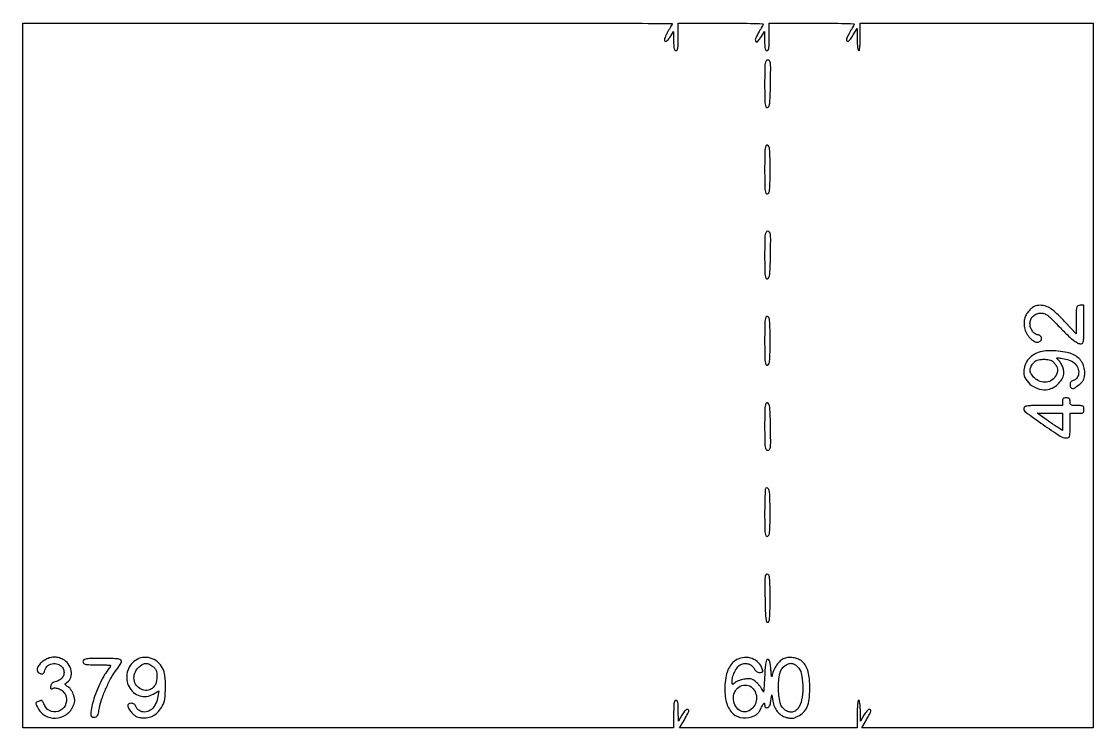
# Model space of a CAD drawing. Extents: x 0 to 836, y 5 to 589.
# Drawn here: x 353.5 to 412.4, y 430.3 to 469.1 of the extents above; entities that cross this region are included whole.
import ezdxf

# ---------------------------------------------------------------- set-up
doc = ezdxf.new("R2010")
doc.units = 0
doc.header["$MEASUREMENT"] = 0

msp = doc.modelspace()

# ---------------------------------------------------------------- linework, layer by layer
for points in [[(201.712326, 537.783562, -0.000001), (217.055896, 537.76491, -0.426088)], [(546.939, 229.3929, -0.000106), (546.943559, 250.949215, -0.000176), (546.957638, 269.095817, -0.000001), (546.976289, 285.583213, -0.415883)], [(836.0595, 588.6891), (420.497259, 588.710259, 0.000013), (261.145696, 588.714318, 0.000021), (126.989856, 588.708632), (4.934769, 588.698274, 0.19889), (4.878609, 588.675009, 0.198853), (4.855343, 588.618859), (4.83877, 516.273901, 0.000036), (4.826254, 436.744061, 0.000021), (4.8222, 342.282364), (4.8222, 95.946129), (4.469225, 95.920114, 0.031904), (4.160456, 95.877435, 0.315999), (4.075312, 95.787407, 0.415411), (4.137995, 95.703578, 0.035338), (4.43445, 95.6826), (4.8222, 95.6826), (4.8222, 50.2101), (4.8222, 4.7376), (420.462, 4.7376), (836.1018, 4.7376)], [(604.852986, 529.408162, -0.000002), (620.423836, 529.389509, -0.550615)], [(238.738155, 529.614638, -0.000002), (224.300981, 529.63329, -0.415836)], [(308.18842, 529.408162, -0.000002), (322.638019, 529.38951, -0.415836)], [(531.796111, 538.074638, -0.000002), (517.6951, 538.093291, -0.426056)], [(413.368417, 538.074638, -0.000002), (399.676779, 538.093291, -0.415815)], [(77.850638, 481.579418, -0.000002), (77.869294, 494.031443, -0.550517)], [(336.166934, 548.220763, -0.000002), (326.827688, 548.233536, -0.413812)], [(77.644162, 421.684687, -0.000002), (77.625507, 409.236574, -0.415775)], [(689.941022, 529.408162, -0.000003), (701.809045, 529.389505, -0.550493)], [(333.609652, 529.614638, -0.000003), (323.198363, 529.633296, -0.415688)], [(383.716206, 529.408162, -0.000003), (394.123716, 529.389504, -0.425916)], [(835.429914, 203.53197, -0.00002), (835.42504, 321.569549)], [(381.27946, 547.935135, -0.000004), (390.656104, 547.916048, -0.413615)], [(604.231838, 387.151416, -0.000003), (604.250494, 398.693431, -0.41574)]]:
    msp.add_lwpolyline(points, format="xyb")
for points in [[(389.16, 468.988735, -0.118776), (389.154368, 468.965361, -0.002401), (389.098171, 468.856805, -0.005535), (389.03018, 468.73042, -0.003675), (388.949519, 468.586885, 0.011167), (388.868851, 468.438164, 0.013731), (388.800568, 468.29579, 0.012176), (388.749821, 468.174204, 0.090598), (388.738019, 468.11295, 0.188548), (388.768381, 468.033035, 0.340202), (388.833645, 468.021216, 0.103425), (388.939075, 468.106963, 0.028074), (389.065667, 468.28215), (389.24175, 468.5571), (389.243175, 468.02835, 0.010038), (389.249293, 467.759714, 0.04885), (389.270588, 467.609113, 0.11021), (389.310013, 467.529061, 0.227201), (389.3715, 467.4996, 0.273642), (389.435523, 467.537475, 0.084509), (389.473725, 467.64765, 0.035355), (389.4936, 467.857414, 0.005946), (389.4984, 468.261), (389.4984, 469.0224), (391.8249, 469.0224, -0.002556), (392.716812, 469.017841, -0.004268), (393.467215, 469.003762, -0.000734), (394.12466, 468.984846, -0.417544), (394.14876, 468.95895, -0.10382), (394.138677, 468.919212, -0.007062), (394.08567, 468.814733, -0.009869), (394.017721, 468.691345, -0.007234), (393.937693, 468.5571, 0.028609), (393.745805, 468.2015, 0.215036), (393.74319, 468.01488, 0.550574), (393.844454, 467.999096, 0.037328), (394.057067, 468.28215), (394.23315, 468.5571), (394.234575, 468.02835, 0.010038), (394.240693, 467.759714, 0.04885), (394.261988, 467.609113, 0.11021), (394.301413, 467.529061, 0.227201), (394.3629, 467.4996, 0.273642), (394.426923, 467.537475, 0.084509), (394.465125, 467.64765, 0.035355), (394.485, 467.857414, 0.005946), (394.4898, 468.261), (394.4898, 469.0224), (396.8163, 469.0224, -0.002556), (397.708212, 469.017841, -0.004268), (398.458615, 469.003762, -0.000734), (399.11606, 468.984846, -0.417544), (399.14016, 468.95895, -0.10382), (399.130077, 468.919212, -0.007062), (399.07707, 468.814733, -0.009869), (399.009121, 468.691345, -0.007234), (398.929093, 468.5571, 0.012708), (398.849259, 468.419785, 0.015414), (398.781765, 468.287041, 0.01405), (398.732027, 468.173061, 0.095102), (398.720233, 468.11295, 0.218217), (398.75634, 468.033299, 0.339983), (398.828044, 468.028988, 0.086405), (398.947439, 468.144246, 0.02268), (399.094905, 468.36675), (399.310399, 468.7263), (399.3112, 468.11295, 0.012065), (399.317364, 467.870645, 0.0222), (399.335867, 467.674288, 0.01921), (399.362111, 467.527365, 0.352506), (399.3966, 467.4996, 0.365646), (399.432197, 467.529649, 0.014491), (399.4577, 467.7111, 0.018502), (399.475556, 467.953079, 0.009164), (399.4812, 468.261), (399.4812, 469.0224), (405.8685, 469.0224), (412.2558, 469.0224), (412.2558, 449.6913), (412.2558, 430.3602), (405.910077, 430.3602), (399.564353, 430.3602), (399.818877, 430.81119, 0.005105), (400.002154, 431.143829, 0.05887), (400.056791, 431.282314, 0.273209), (400.038684, 431.346433, 0.194915), (399.96765, 431.374572, 0.175744), (399.915337, 431.355133, 0.030637), (399.838149, 431.281038, 0.030019), (399.754489, 431.178543, 0.022931), (399.675295, 431.057322), (399.48869, 430.7409), (399.484945, 431.31195, 0.013372), (399.477527, 431.534639, 0.023366), (399.457859, 431.718151, 0.020491), (399.430684, 431.856125, 0.346819), (399.3966, 431.883, 0.365646), (399.361003, 431.852951, 0.014491), (399.3355, 431.6715, 0.018502), (399.317644, 431.429521, 0.009164), (399.312, 431.1216), (399.312, 430.3602), (394.441291, 430.3602), (389.570582, 430.3602), (389.830591, 430.814648, 0.004639), (390.019914, 431.152791, 0.060119), (390.073519, 431.286598, 0.289671), (390.054246, 431.348254, 0.17782), (389.980329, 431.3754, 0.174943), (389.926275, 431.35589, 0.032609), (389.848433, 431.282208, 0.031428), (389.764657, 431.179622, 0.024173), (389.686172, 431.05815), (389.502287, 430.7409), (389.500343, 431.31195, 0.008975), (389.494088, 431.604852, 0.045684), (389.472875, 431.766351, 0.104993), (389.433544, 431.851856, 0.2369), (389.3715, 431.883, 0.273642), (389.307477, 431.845125, 0.084509), (389.269275, 431.73495, 0.035355), (389.2494, 431.525186, 0.005946), (389.2446, 431.1216), (389.2446, 430.3602), (371.394, 430.3602), (353.5434, 430.3602), (353.5434, 449.6913), (353.5434, 469.0224), (371.3517, 469.0224, -0.000177), (378.180309, 469.019981, -0.000295), (383.928812, 469.012511, -0.000004), (389.14615, 469.002611, -0.413656)], [(394.236, 465.674497, 0.002314), (394.239677, 464.880125, 0.026279), (394.25907, 464.566727, 0.092921), (394.303061, 464.424345, 0.330137), (394.38405, 464.385414, 0.252541), (394.466074, 464.452342, 0.065668), (394.511453, 464.622571, 0.025016), (394.537633, 464.951806, 0.002804), (394.555453, 465.702917, 0.002061), (394.567, 466.528083, 0.031064), (394.552015, 466.814668, 0.126764), (394.502828, 466.9428, 0.24262), (394.407403, 466.992, 0.246211), (394.311176, 466.941558, 0.119511), (394.259902, 466.808279, 0.030265), (394.239497, 466.512428, 0.002087)], [(394.236, 460.9854, 0.002216), (394.239656, 460.160481, 0.02535), (394.259001, 459.836044, 0.088793), (394.30276, 459.687981, 0.335991), (394.38405, 459.647905, 0.254832), (394.465632, 459.715142, 0.068159), (394.508097, 459.884015, 0.024934), (394.528038, 460.213843, 0.002632), (394.5321, 460.9854, 0.002632), (394.528038, 461.756957, 0.024934), (394.508097, 462.086785, 0.068159), (394.465632, 462.255658, 0.254832), (394.38405, 462.322895, 0.335991), (394.30276, 462.282819, 0.088793), (394.259001, 462.134756, 0.02535), (394.239656, 461.810319, 0.002216)], [(394.236, 456.283897, 0.002314), (394.239677, 455.489525, 0.026279), (394.25907, 455.176127, 0.092921), (394.303061, 455.033745, 0.330137), (394.38405, 454.994814, 0.252541), (394.466074, 455.061742, 0.065668), (394.511453, 455.231971, 0.025016), (394.537633, 455.561206, 0.002804), (394.555453, 456.312317, 0.002061), (394.567, 457.137483, 0.031064), (394.552015, 457.424068, 0.126764), (394.502828, 457.5522, 0.24262), (394.407403, 457.6014, 0.246211), (394.311176, 457.550958, 0.119511), (394.259902, 457.417679, 0.030265), (394.239497, 457.121828, 0.002087)], [(408.785025, 453.29764, 0.051153), (408.605116, 453.076604, 0.072988), (408.498598, 452.847527, 0.071635), (408.461222, 452.594232, 0.047266), (408.488011, 452.300615, 0.082624), (408.590985, 452.018795, 0.062291), (408.78814, 451.753781, 0.06701), (409.021786, 451.567553, 0.171701), (409.230799, 451.525394, 0.154891), (409.371299, 451.592984, 0.205775), (409.427084, 451.721621, 0.206634), (409.372077, 451.850204, 0.155718), (409.232094, 451.917836, -0.120035), (409.064241, 451.984889, -0.083756), (408.919552, 452.12978, -0.077229), (408.821089, 452.326817, -0.077472), (408.7872, 452.544224, -0.10504), (408.833902, 452.764079, -0.10037), (408.966321, 452.950076, -0.097017), (409.165117, 453.074325, -0.091225), (409.40055, 453.117954, -0.091469), (409.574818, 453.086036, -0.068605), (409.746292, 452.992233, -0.035955), (409.967573, 452.802249, -0.006703), (410.342752, 452.420004, 0.00777), (410.822229, 451.933574, 0.027056), (411.152918, 451.641803, 0.042437), (411.402258, 451.477001, 0.124499), (411.60015, 451.426157, 0.266285), (411.679922, 451.471486, 0.098923), (411.7241, 451.597833, 0.031549), (411.74415, 451.860822, 0.003254), (411.7482, 452.4831), (411.7482, 453.5406), (411.5367, 453.5406, 0.107498), (411.413943, 453.513899, 0.221958), (411.351659, 453.44079, 0.062393), (411.327531, 453.274575, 0.003589), (411.321149, 452.75805), (411.317097, 451.9755), (410.743293, 452.594669, 0.011982), (410.269465, 453.081999, 0.044714), (409.938988, 453.3526, 0.070874), (409.654418, 453.491904, 0.078159), (409.351742, 453.540043, 0.038885), (409.183498, 453.52723, 0.062693), (409.045532, 453.487713, 0.060899), (408.918928, 453.414241, 0.034494)], [(394.236, 451.5948, 0.002216), (394.239656, 450.769881, 0.02535), (394.259001, 450.445444, 0.088793), (394.30276, 450.297381, 0.335991), (394.38405, 450.257305, 0.254832), (394.465632, 450.324542, 0.068159), (394.508097, 450.493415, 0.024934), (394.528038, 450.823243, 0.002632), (394.5321, 451.5948, 0.002632), (394.528038, 452.366357, 0.024934), (394.508097, 452.696185, 0.068159), (394.465632, 452.865058, 0.254832), (394.38405, 452.932295, 0.335991), (394.30276, 452.892219, 0.088793), (394.259001, 452.744156, 0.02535), (394.239656, 452.419719, 0.002216)], [(409.450132, 451.011139, 0.073887), (409.04302, 450.86182, 0.087476), (408.723053, 450.606468, 0.091457), (408.519649, 450.267388, 0.089719), (408.4488, 449.875728, 0.141999), (408.5615, 449.486897, 0.096328), (408.879886, 449.149413, 0.091456), (409.318643, 448.942832, 0.111226), (409.771599, 448.926475, 0.086234), (410.088054, 449.044683, 0.068269), (410.375713, 449.270649, 0.071559), (410.579225, 449.552285, 0.121305), (410.6484, 449.833216, 0.066352), (410.620915, 450.039414, 0.046732), (410.538753, 450.25875, 0.046757), (410.417363, 450.458864, 0.0667), (410.272604, 450.607583, -0.735574), (410.291206, 450.656513, -0.031466), (410.570868, 450.621707, -0.020612), (410.929285, 450.538561, -0.077741), (411.138702, 450.44395, -0.119204), (411.373902, 450.193497, -0.126117), (411.462386, 449.868477, -0.149908), (411.378808, 449.580765, -0.185771), (411.153962, 449.41918, 0.08419), (411.082971, 449.387157, 0.095531), (411.03007, 449.334589, 0.088381), (410.997744, 449.262548, 0.061447), (410.9868, 449.173833, 0.134368), (411.025938, 449.030824, 0.288114), (411.123597, 448.980541, 0.13087), (411.285813, 449.038984, 0.030797), (411.514215, 449.21906, 0.02906), (411.660799, 449.366207, 0.07793), (411.740342, 449.490352, 0.076479), (411.778879, 449.634274, 0.027248), (411.7905, 449.847357, 0.06418), (411.74943, 450.165994, 0.078293), (411.628999, 450.441096, 0.077155), (411.428097, 450.668819, 0.060136), (411.15054, 450.848199, 0.066205), (410.825144, 450.956542, 0.02342), (410.337967, 451.026371, 0.023784), (409.835406, 451.0505, 0.051157)], [(410.13466, 450.356691, -0.034949), (410.253346, 450.181954, -0.100985), (410.299904, 450.044001, -0.102102), (410.288441, 449.899737, -0.036199), (410.216071, 449.70461, -0.132246), (410.004927, 449.449037, -0.124081), (409.688883, 449.326296, -0.117551), (409.338538, 449.365164, -0.110668), (409.034492, 449.557892, -0.050987), (408.864432, 449.766687, -0.123571), (408.799373, 449.953134, -0.130223), (408.831602, 450.141841, -0.059664), (408.96254, 450.356691, -0.046717), (409.072276, 450.472174, -0.088755), (409.181869, 450.537942, -0.070236), (409.324387, 450.570293, -0.020746), (409.5486, 450.5796, -0.020746), (409.772813, 450.570293, -0.070236), (409.915331, 450.537942, -0.088755), (410.024924, 450.472174, -0.046717)], [(410.5638, 448.2531), (410.5638, 448.0416), (409.5063, 448.0416, 0.003205), (408.879706, 448.037584, 0.032111), (408.618721, 448.017443, 0.102973), (408.494188, 447.972487, 0.260443), (408.4488, 447.891261, 0.239123), (408.556013, 447.679899, 0.005433), (409.503129, 447.002212, 0.007285), (410.445825, 446.363303, 0.146296), (410.774607, 446.265, 0.092874), (410.897701, 446.288063, 0.227966), (410.959019, 446.353609, 0.071609), (410.982858, 446.500539, 0.004467), (410.9868, 446.9418), (410.9868, 447.6186), (411.3675, 447.6186, 0.012699), (411.594218, 447.624359, 0.114574), (411.68898, 447.6515, 0.210352), (411.734189, 447.711088, 0.058662), (411.7482, 447.8301, 0.058662), (411.734189, 447.949112, 0.210352), (411.68898, 448.0087, 0.114574), (411.594218, 448.035841, 0.012699), (411.3675, 448.0416, -0.012699), (411.140782, 448.047359, -0.114574), (411.04602, 448.0745, -0.210352), (411.000811, 448.134088, -0.058662), (410.9868, 448.2531, 0.045527), (410.977008, 448.360416, 0.152009), (410.9445, 448.4223, 0.152009), (410.882616, 448.454808, 0.045527), (410.7753, 448.4646, 0.045527), (410.667984, 448.454808, 0.152009), (410.6061, 448.4223, 0.152009), (410.573592, 448.360416, 0.045527)], [(394.236, 446.905703, 0.002087), (394.239497, 446.067772, 0.030265), (394.259902, 445.771921, 0.119511), (394.311176, 445.638642, 0.246211), (394.407403, 445.5882, 0.24262), (394.502828, 445.6374, 0.126764), (394.552015, 445.765532, 0.031064), (394.567, 446.052117, 0.002061), (394.555453, 446.877283, 0.002804), (394.537633, 447.628394, 0.025016), (394.511453, 447.957629, 0.065668), (394.466074, 448.127858, 0.252541), (394.38405, 448.194786, 0.330137), (394.303061, 448.155855, 0.092921), (394.25907, 448.013473, 0.026279), (394.239677, 447.700075, 0.002314)], [(410.5638, 447.14357), (410.5638, 446.66854), (410.367347, 446.797261, -0.00452), (410.260583, 446.868603, -0.001063), (410.083381, 446.989898, -0.001095), (409.880201, 447.130266, -0.001077), (409.676522, 447.272291), (409.18215, 447.6186), (409.872975, 447.6186), (410.5638, 447.6186)], [(394.294162, 443.503162, 0.185399), (394.270698, 443.450444, 0.002359), (394.253085, 443.079211, 0.006502), (394.240202, 442.645383, 0.004171), (394.236, 442.141597, 0.002344), (394.239682, 441.356068, 0.026565), (394.25909, 441.045918, 0.09424), (394.303152, 440.90524, 0.328503), (394.38405, 440.866705, 0.254366), (394.465594, 440.93379, 0.068477), (394.508084, 441.101971, 0.025039), (394.528034, 441.430451, 0.002648), (394.5321, 442.198309, 0.005609), (394.523161, 442.995099, 0.039503), (394.483934, 443.380622, 0.185758), (394.404812, 443.510344, 0.376737)], [(394.254968, 437.494373, 0.002999), (394.272108, 436.762697, 0.020579), (394.297498, 436.403518, 0.04165), (394.336244, 436.207317, 0.334881), (394.4052, 436.1553, 0.335246), (394.47338, 436.206803, 0.045119), (394.508901, 436.394807, 0.021179), (394.52782, 436.743466, 0.002964), (394.5321, 437.465441, 0.002588), (394.528075, 438.242999, 0.025348), (394.508058, 438.570545, 0.071206), (394.464845, 438.737072, 0.251212), (394.381868, 438.804515, 0.328399), (394.300238, 438.76565, 0.099142), (394.257947, 438.62607, 0.02635), (394.244222, 438.313413, 0.002151)], [(354.747225, 434.082478, 0.05724), (354.524, 433.908559, 0.079312), (354.373494, 433.704832, 0.117294), (354.328068, 433.522723, 0.260038), (354.39421, 433.401037, 0.05749), (354.531669, 433.334761, 0.172685), (354.634325, 433.33554, 0.181409), (354.710157, 433.400522, 0.064459), (354.763263, 433.535577, -0.175745), (354.928953, 433.780995, -0.138244), (355.231977, 433.893077, -0.136796), (355.55135, 433.830867, -0.171396), (355.759457, 433.614966, -0.106441), (355.807813, 433.393998, -0.124181), (355.756083, 433.185982, -0.117926), (355.608624, 433.019742, -0.089777), (355.386756, 432.917625, 0.037174), (355.256605, 432.87354, 0.078838), (355.166582, 432.817319, 0.096747), (355.109805, 432.744509, 0.081497), (355.080236, 432.65116, 0.02891), (355.073174, 432.569564, 0.119365), (355.083381, 432.521457, 0.276238), (355.108607, 432.504746, 0.151038), (355.14575, 432.514379, -0.159397), (355.321098, 432.556814, -0.083857), (355.540839, 432.501636, -0.077814), (355.746422, 432.370253, -0.100804), (355.880795, 432.191981, -0.191519), (355.913701, 431.698001, -0.191007), (355.598474, 431.315602, -0.202782), (355.123163, 431.266095, -0.203787), (354.75787, 431.572795, 0.002093), (354.704292, 431.67711, 0.003032), (354.65603, 431.76875, 0.001553), (354.614415, 431.846041, 0.050235), (354.602423, 431.863667, 0.2614), (354.586578, 431.869662, 0.016535), (354.535813, 431.860279, 0.020895), (354.473257, 431.843797, 0.013728), (354.402709, 431.81988, 0.039093), (354.296959, 431.771065, 0.24682), (354.265672, 431.722915, 0.130591), (354.278023, 431.649845, 0.008927), (354.369277, 431.458512, 0.147626), (354.764449, 431.039407, 0.139204), (355.335138, 430.896712, 0.136262), (355.904928, 431.074513, 0.139495), (356.295356, 431.519425, 0.026915), (356.366326, 431.692447, 0.065692), (356.394211, 431.827077, 0.065092), (356.386343, 431.965075, 0.02604), (356.341446, 432.149313, 0.04112), (356.288515, 432.28446, 0.032659), (356.210495, 432.420479, 0.03366), (356.120812, 432.53763, 0.067627), (356.033053, 432.613842, -0.011292), (355.900436, 432.705081, -0.194404), (355.872932, 432.748798, -0.269165), (355.888417, 432.791443, -0.021404), (355.987553, 432.867405, 0.167484), (356.181132, 433.13408, 0.122146), (356.200655, 433.502634, 0.109855), (356.041914, 433.868868, 0.116958), (355.745769, 434.123468, 0.058259), (355.493973, 434.218493, 0.071498), (355.244167, 434.243993, 0.070868), (354.995541, 434.198101, 0.055932)], [(356.8428, 433.998, 0.17273), (356.875473, 433.906243, 0.168559), (356.959125, 433.85465, 0.050222), (357.141678, 433.832951, 0.004487), (357.6042, 433.8288, -0.005903), (357.896149, 433.825353, -0.009819), (358.141939, 433.814716, -0.003822), (358.347732, 433.800178, -0.391498), (358.3656, 433.780855, -0.137513), (358.357179, 433.750815, -0.007359), (358.303952, 433.66617, -0.011075), (358.236135, 433.56666, -0.007811), (358.155736, 433.457765, 0.041374), (357.932037, 433.107918, 0.018158), (357.692675, 432.612263, 0.018215), (357.485387, 432.088962, 0.033072), (357.360646, 431.646186, 0.007607), (357.279936, 431.233802, 0.081087), (357.27717, 431.063508, 0.24362), (357.335217, 430.9828, 0.117881), (357.462368, 430.9524, 0.103986), (357.571194, 430.97528, 0.161113), (357.641858, 431.039021, 0.073435), (357.693722, 431.172432, 0.010075), (357.754351, 431.465471, -0.037612), (357.886964, 431.965874, -0.021031), (358.118548, 432.55197, -0.021025), (358.398948, 433.117354, -0.037128), (358.68285, 433.553849, 0.026417), (358.942335, 433.934717, 0.379622), (358.915232, 434.083333, 0.161247), (358.710391, 434.156955, 0.006323), (357.9003, 434.1672, 0.002827), (357.240341, 434.163469, 0.036854), (356.996137, 434.142666, 0.138781), (356.885668, 434.091406, 0.218517)], [(359.722204, 434.067386, 0.188759), (359.27332, 433.413023, 0.180396), (359.377009, 432.612577, 0.199234), (359.962123, 432.127983, 0.210904), (360.700223, 432.214983), (361.011659, 432.398735), (360.961496, 432.089619, -0.071214), (360.832322, 431.67652, -0.105821), (360.601913, 431.377244, -0.133073), (360.311062, 431.240587, -0.151692), (360.006847, 431.279258, -0.049128), (359.919457, 431.329958, -0.042152), (359.838664, 431.399141, -0.044207), (359.775772, 431.475334, -0.086696), (359.74318, 431.546638, 0.08419), (359.711157, 431.617629, 0.095531), (359.658589, 431.67053, 0.088381), (359.586548, 431.702856, 0.061447), (359.497833, 431.7138, 0.133082), (359.35518, 431.675147, 0.285943), (359.30418, 431.578264, 0.133017), (359.360257, 431.418182, 0.031957), (359.535506, 431.19484, 0.031825), (359.677555, 431.05489, 0.075144), (359.802836, 430.975588, 0.071526), (359.949792, 430.934679, 0.026746), (360.163752, 430.918555, 0.06371), (360.47925, 430.951968, 0.079209), (360.751675, 431.06422, 0.074413), (360.988075, 431.262324, 0.048802), (361.196985, 431.550524, 0.101117), (361.330866, 431.943755, 0.029258), (361.374731, 432.586824, 0.02942), (361.342935, 433.232346, 0.096872), (361.217034, 433.637653, 0.096072), (360.930655, 433.987566, 0.103728), (360.541412, 434.193511, 0.107938), (360.114991, 434.221219, 0.112028)], [(392.7132, 434.10818, 0.091039), (392.455811, 433.909604, 0.071413), (392.259453, 433.616028, 0.058997), (392.126236, 433.225925, 0.035155), (392.057222, 432.739494, 0.065252), (392.109103, 431.870957, 0.12543), (392.403969, 431.243871, 0.165394), (392.897075, 430.938906, 0.137042), (393.5169, 430.967641, 0.038529), (393.695174, 431.042119, 0.068544), (393.825368, 431.133041, 0.062425), (393.93381, 431.26189, 0.026972), (394.04565, 431.456776, -0.007399), (394.142885, 431.642703, -0.076475), (394.19503, 431.711396, -0.532223), (394.223501, 431.705347, -0.096109), (394.236, 431.640923, 0.045171), (394.244012, 431.552424, 0.138442), (394.270264, 431.498858, 0.175683), (394.316104, 431.474281, 0.083285), (394.38405, 431.475766, 0.135397), (394.452659, 431.509519, 0.090346), (394.506959, 431.578875, 0.062223), (394.547898, 431.687724, 0.026292), (394.576344, 431.841519), (394.620588, 432.1791), (394.681059, 431.832275, 0.056584), (394.773506, 431.51751, 0.073302), (394.929311, 431.260545, 0.076862), (395.145851, 431.068325, 0.07048), (395.416675, 430.943521, 0.026842), (395.603401, 430.898335, 0.069755), (395.741297, 430.892199, 0.067582), (395.878101, 430.924198, 0.024029), (396.062454, 431.004935, 0.08301), (396.362312, 431.221949, 0.092798), (396.561609, 431.51729, 0.071312), (396.673571, 431.927949, 0.029806), (396.710458, 432.501792, 0.020525), (396.690803, 433.040843, 0.045555), (396.621911, 433.445727, 0.060037), (396.499012, 433.75386, 0.079457), (396.31456, 433.992494, 0.093169), (396.094439, 434.133085, 0.059297), (395.800142, 434.212677, 0.059632), (395.497733, 434.220708, 0.098591), (395.253739, 434.148131, 0.082402), (395.045824, 433.990041, 0.04588), (394.849035, 433.738859, 0.045906), (394.701564, 433.456372, 0.083321), (394.644061, 433.202939, -0.267304), (394.632398, 433.18511, -0.49852), (394.61926, 433.19155, -0.021779), (394.600329, 433.319811, -0.005313), (394.580611, 433.5327, 0.009857), (394.550868, 433.824875, 0.041726), (394.515165, 433.996965, 0.083473), (394.468568, 434.092323, 0.241991), (394.4052, 434.1249, 0.299742), (394.338088, 434.080696, 0.057428), (394.294075, 433.933837, 0.027409), (394.261141, 433.664443, 0.004752), (394.231725, 433.152, -0.002339), (394.212649, 432.789089, -0.005093), (394.193874, 432.510864, -0.007198), (394.177713, 432.335615, -0.898451), (394.168275, 432.33561, 0.10119), (394.142923, 432.415001, 0.023816), (394.068706, 432.533796, 0.023574), (393.968471, 432.664783, 0.021274), (393.853015, 432.790505, 0.019857), (393.668805, 432.960637, 0.086937), (393.541604, 433.035601, 0.09332), (393.401002, 433.060171, 0.024791), (393.172782, 433.04585, 0.029908), (393.01443, 433.018335, 0.026782), (392.854408, 432.971386, 0.027747), (392.715244, 432.913462, 0.071538), (392.625167, 432.852793, -0.010472), (392.517048, 432.75899, -0.297784), (392.48198, 432.754945, -0.274003), (392.462178, 432.78571, -0.009257), (392.4594, 432.935753, -0.072542), (392.49731, 433.195676, -0.047148), (392.611188, 433.477602, -0.048132), (392.767089, 433.71854, -0.118747), (392.931858, 433.847455, -0.094816), (393.139695, 433.897977, -0.089828), (393.355754, 433.869778, -0.093742), (393.54071, 433.769719, -0.11562), (393.660257, 433.614966, 0.05591), (393.714584, 433.524176, 0.077484), (393.782889, 433.458575, 0.081855), (393.864813, 433.419284, 0.071083), (393.959181, 433.4058, 0.033646), (394.066815, 433.413051, 0.197222), (394.114893, 433.440833, 0.203472), (394.12874, 433.493759, 0.035991), (394.106111, 433.59615, 0.122665), (393.903165, 433.939707, 0.110661), (393.55553, 434.163852, 0.105474), (393.130903, 434.224598, 0.10222)], [(360.680691, 433.73806, -0.046524), (360.795721, 433.628839, -0.087942), (360.861588, 433.519671, -0.070477), (360.894154, 433.378507, -0.021505), (360.9036, 433.158972, -0.091023), (360.835726, 432.789223, -0.137344), (360.642367, 432.527382, -0.15282), (360.358176, 432.420915, -0.121259), (360.03435, 432.481913, -0.130307), (359.775295, 432.69428, -0.124874), (359.650272, 433.010503, -0.118756), (359.688396, 433.360935, -0.110605), (359.881892, 433.666108, -0.050987), (360.090687, 433.836168, -0.123571), (360.277134, 433.901227, -0.130223), (360.465841, 433.868998, -0.059664)], [(396.045933, 433.718558, -0.144075), (396.245734, 433.352145, -0.044146), (396.325037, 432.720023, -0.044375), (396.289911, 432.046724, -0.081718), (396.126195, 431.524676, -0.09631), (395.988249, 431.346564, -0.114296), (395.801136, 431.246237, -0.114637), (395.589414, 431.238551, -0.097318), (395.381681, 431.322974, -0.192896), (395.088969, 431.742096, -0.054774), (394.992695, 432.54664, -0.054766), (395.073526, 433.354159, -0.189883), (395.357912, 433.784006, -0.063398), (395.543619, 433.881725, -0.113636), (395.713619, 433.904203, -0.112269), (395.877741, 433.850098, -0.060914)], [(393.557048, 432.561952, -0.10684), (393.742347, 432.274461, -0.109765), (393.789966, 431.938979, -0.109146), (393.691007, 431.613413, -0.104617), (393.463058, 431.354035, -0.151218), (393.145374, 431.241242, -0.167491), (392.83421, 431.334401, -0.139993), (392.607531, 431.620627, -0.098224), (392.52708, 432.026202, -0.135032), (392.627807, 432.392376, -0.139461), (392.900774, 432.650151, -0.152321), (393.249266, 432.712604, -0.166619)]]:
    msp.add_lwpolyline(points, format="xyb", close=True)

doc.saveas('drawing.dxf')
